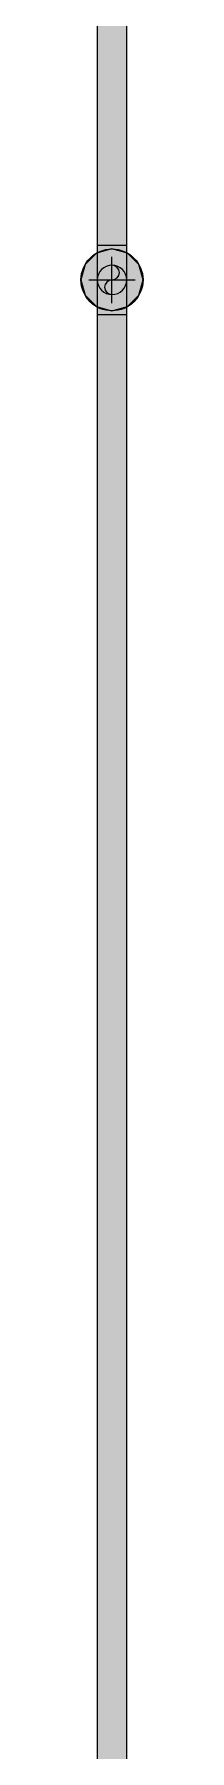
# Model space of a CAD drawing. Header units: inches. Extents: x -3385 to 41, y 7 to 1342.
# Drawn here: x -918 to -914, y 684.6 to 795.6 of the extents above; entities that cross this region are included whole.
import ezdxf

# ---------------------------------------------------------------- set-up
doc = ezdxf.new("R2010")
doc.units = ezdxf.units.IN
doc.header["$MEASUREMENT"] = 0
for name, color, linetype, lineweight in [('A-ANNO-NOTE', 131, 'Continuous', 9), ('P-PIPE', 3, 'Continuous', 9), ('P-PIPE-CNTR', 3, 'Continuous', 9)]:
    doc.layers.add(name, color=color, linetype=linetype, lineweight=lineweight)

msp = doc.modelspace()

# ---------------------------------------------------------------- hatches: boundary and pattern name
at = {"layer": 'A-ANNO-NOTE'}
h = msp.add_hatch(color=256, dxfattribs=at)
edge = h.paths.add_edge_path(flags=0)
edge.add_arc((-916, 779.743), 2, 0, 360)
msp.add_hatch(color=256, dxfattribs=at).paths.add_polyline_path([(-916, 777.743), (-915, 778.011), (-914.268, 778.743), (-914, 779.743), (-914.268, 780.743), (-915, 781.475), (-916, 781.743), (-917, 781.475), (-917.732, 780.743), (-918, 779.743), (-917.732, 778.743), (-917, 778.011), (-916.541, 777.888)], flags=0)
at = {"layer": 'P-PIPE'}
for points in [[(-916, 781.982), (-916, 889.494), (-916.95, 889.497), (-916.95, 781.986), (-916.473, 781.983), (-916.246, 781.982)], [(-916, 781.982), (-915.05, 781.986), (-915.05, 889.498), (-915.525, 889.495), (-916, 889.494), (-916, 782.651)], [(-916, 778.793), (-915.754, 778.825), (-915.525, 778.92), (-915.328, 779.071), (-915.177, 779.268), (-915.082, 779.497), (-915.05, 779.743), (-915.082, 779.989), (-915.177, 780.218), (-915.328, 780.415), (-915.525, 780.566), (-915.754, 780.66), (-916, 780.693), (-916.246, 780.66), (-916.475, 780.566), (-916.672, 780.415), (-916.823, 780.218), (-916.918, 779.989), (-916.95, 779.743), (-916.918, 779.497), (-916.823, 779.268), (-916.672, 779.071), (-916.475, 778.92), (-916.246, 778.825)], [(-916, 637.982), (-916, 777.494), (-916.95, 777.497), (-916.95, 637.986), (-916.473, 637.983), (-916.246, 637.982)], [(-916, 637.982), (-915.05, 637.986), (-915.05, 777.498), (-915.525, 777.495), (-916, 777.494), (-916, 645.196)]]:
    msp.add_hatch(color=256, dxfattribs=at).paths.add_polyline_path(points, flags=0)
h = msp.add_hatch(color=256, dxfattribs=at)
h.paths.add_polyline_path([(-916.951, 779.742), (-916.918, 779.989), (-916.787, 780.275), (-916.654, 780.432), (-916.442, 780.579), (-916.246, 780.661), (-916, 780.693), (-916, 781.982), (-916.951, 781.986), (-916.951, 779.743)], flags=0)
h.paths.add_polyline_path([(-916, 777.494), (-916.01, 778.793), (-916.253, 778.826), (-916.478, 778.921), (-916.675, 779.073), (-916.84, 779.309), (-916.879, 779.38), (-916.933, 779.559), (-916.951, 779.741), (-916.951, 777.498), (-916.475, 777.495), (-916, 777.494)], flags=0)
h = msp.add_hatch(color=256, dxfattribs=at)
h.paths.add_polyline_path([(-915.049, 779.742), (-915.049, 781.986), (-915.525, 781.983), (-916, 781.982), (-915.998, 780.693), (-915.746, 780.658), (-915.523, 780.565), (-915.327, 780.414), (-915.159, 780.176), (-915.12, 780.104), (-915.067, 779.925), (-915.05, 779.753)], flags=0)
h.paths.add_polyline_path([(-916, 777.494), (-915.049, 777.498), (-915.05, 779.731), (-915.082, 779.494), (-915.213, 779.209), (-915.346, 779.052), (-915.539, 778.913), (-915.754, 778.824), (-916, 778.791), (-916, 778.723)], flags=0)
h = msp.add_hatch(color=256, dxfattribs=at)
h.paths.add_polyline_path([(-916, 778.791), (-915.749, 778.826), (-915.521, 778.921), (-915.324, 779.074), (-915.174, 779.272), (-915.081, 779.499), (-915.05, 779.75), (-915.082, 779.991), (-915.178, 780.22), (-915.329, 780.416), (-915.526, 780.566), (-915.755, 780.661), (-916.001, 780.693), (-916.246, 780.66), (-916.475, 780.565), (-916.672, 780.414), (-916.823, 780.217), (-916.918, 779.987), (-916.95, 779.738), (-916.917, 779.494), (-916.821, 779.264), (-916.67, 779.069), (-916.471, 778.917), (-916.241, 778.823), (-916, 778.791)], flags=0)
h.paths.add_polyline_path([(-916, 778.793), (-916.254, 778.829), (-916.475, 778.92), (-916.676, 779.076), (-916.823, 779.268), (-916.918, 779.498), (-916.95, 779.745), (-916.918, 779.989), (-916.823, 780.218), (-916.671, 780.415), (-916.475, 780.566), (-916.245, 780.66), (-915.999, 780.693), (-915.751, 780.659), (-915.525, 780.566), (-915.325, 780.41), (-915.177, 780.218), (-915.081, 779.981), (-915.05, 779.743), (-915.086, 779.488), (-915.177, 779.268), (-915.328, 779.071), (-915.526, 778.92), (-915.765, 778.824)], flags=0)

# ---------------------------------------------------------------- linework, layer by layer
at = {"layer": 'A-ANNO-NOTE'}
for p, q in [((-917, 781.475), (-917.732, 780.743)), ((-916, 781.743), (-917, 781.475)), ((-915, 781.475), (-916, 781.743)), ((-914.268, 780.743), (-915, 781.475)), ((-917.732, 780.743), (-918, 779.743)), ((-918, 779.743), (-917.732, 778.743)), ((-914, 779.743), (-914.268, 780.743)), ((-914.268, 778.743), (-914, 779.743)), ((-917.732, 778.743), (-917, 778.011)), ((-915, 778.011), (-914.268, 778.743)), ((-917, 778.011), (-916.541, 777.888)), ((-916.541, 777.888), (-916, 777.743)), ((-916, 777.743), (-915, 778.011))]:
    msp.add_line(p, q, dxfattribs=at)
msp.add_circle((-916, 779.743), 2, dxfattribs=at)
at = {"layer": 'P-PIPE'}
for p, q in [((-916.95, 889.498), (-916.95, 781.986)), ((-915.05, 781.986), (-915.05, 889.498)), ((-916.951, 781.986), (-916.951, 777.498)), ((-915.049, 777.498), (-915.049, 781.986)), ((-916.95, 777.498), (-916.95, 637.986)), ((-915.05, 637.986), (-915.05, 777.498))]:
    msp.add_line(p, q, dxfattribs=at)
for centre, radius, start, end in [((-916, 779.743), 0.95, 0, 180), ((-916, 779.743), 0.95, 180, 0), ((-916, 779.268), 0.475, 90, 270), ((-916, 780.218), 0.475, 270, 90)]:
    msp.add_arc(centre, radius, start, end, dxfattribs=at)
for centre, major_axis, start_param, end_param in [((-916, 781.986), (0.951, 0), 3.1415927, 3.403392), ((-916, 781.986), (0.951, 0), 3.4054884, 3.6651914), ((-916, 781.986), (0.951, 0), 3.6663729, 3.9269908), ((-916, 781.986), (0.95, 0), 3.6651914, 3.9260253), ((-916, 781.986), (0.951, 0), 3.9277311, 4.1887902), ((-916, 781.986), (0.95, 0), 3.9269908, 4.1882663), ((-916, 781.986), (0.95, 0), 4.1887902, 4.4503567), ((-916, 781.986), (0.951, 0), 4.1892397, 4.4505896), ((-916, 781.986), (0.95, 0), 4.4505896, 4.712389), ((-916, 781.986), (0.951, 0), 4.4508064, 4.712389), ((-916, 781.986), (0.95, 0), 4.712389, 4.9741884), ((-916, 781.986), (0.951, 0), 4.712389, 4.9739716), ((-916, 781.986), (0.95, 0), 4.9744212, 5.2359878), ((-916, 781.986), (0.951, 0), 4.9741884, 5.2355383), ((-916, 781.986), (0.95, 0), 5.2365116, 5.4977871), ((-916, 781.986), (0.951, 0), 5.2359878, 5.4970469), ((-916, 781.986), (0.95, 0), 5.4987526, 5.7595865), ((-916, 781.986), (0.951, 0), 5.4977871, 5.758405), ((-916, 781.986), (0.951, 0), 5.7595865, 6.0192896), ((-916, 781.986), (0.951, 0), 6.0213859, 6.2831853), ((-916, 777.498), (0.951, 0), 3.1415927, 4.712389), ((-916, 777.498), (0.95, 0), 3.6651914, 3.9260253), ((-916, 777.498), (0.95, 0), 3.9269908, 4.1882663), ((-916, 777.498), (0.95, 0), 4.1887902, 4.4503567), ((-916, 777.498), (0.95, 0), 4.4505896, 4.712389), ((-916, 777.498), (0.951, 0), 4.712389, 6.2831853), ((-916, 777.498), (0.95, 0), 4.712389, 4.9741884), ((-916, 777.498), (0.95, 0), 4.9744212, 5.2359878), ((-916, 777.498), (0.95, 0), 5.2365116, 5.4977871), ((-916, 777.498), (0.95, 0), 5.4987526, 5.7595865)]:
    msp.add_ellipse(centre, major_axis=major_axis, ratio=0.0041666, start_param=start_param, end_param=end_param, dxfattribs=at)
at = {"layer": 'P-PIPE-CNTR'}
for p, q in [((-916, 778.243), (-916, 781.243)), ((-917.5, 779.743), (-914.5, 779.743))]:
    msp.add_line(p, q, dxfattribs=at)

doc.saveas('drawing.dxf')
